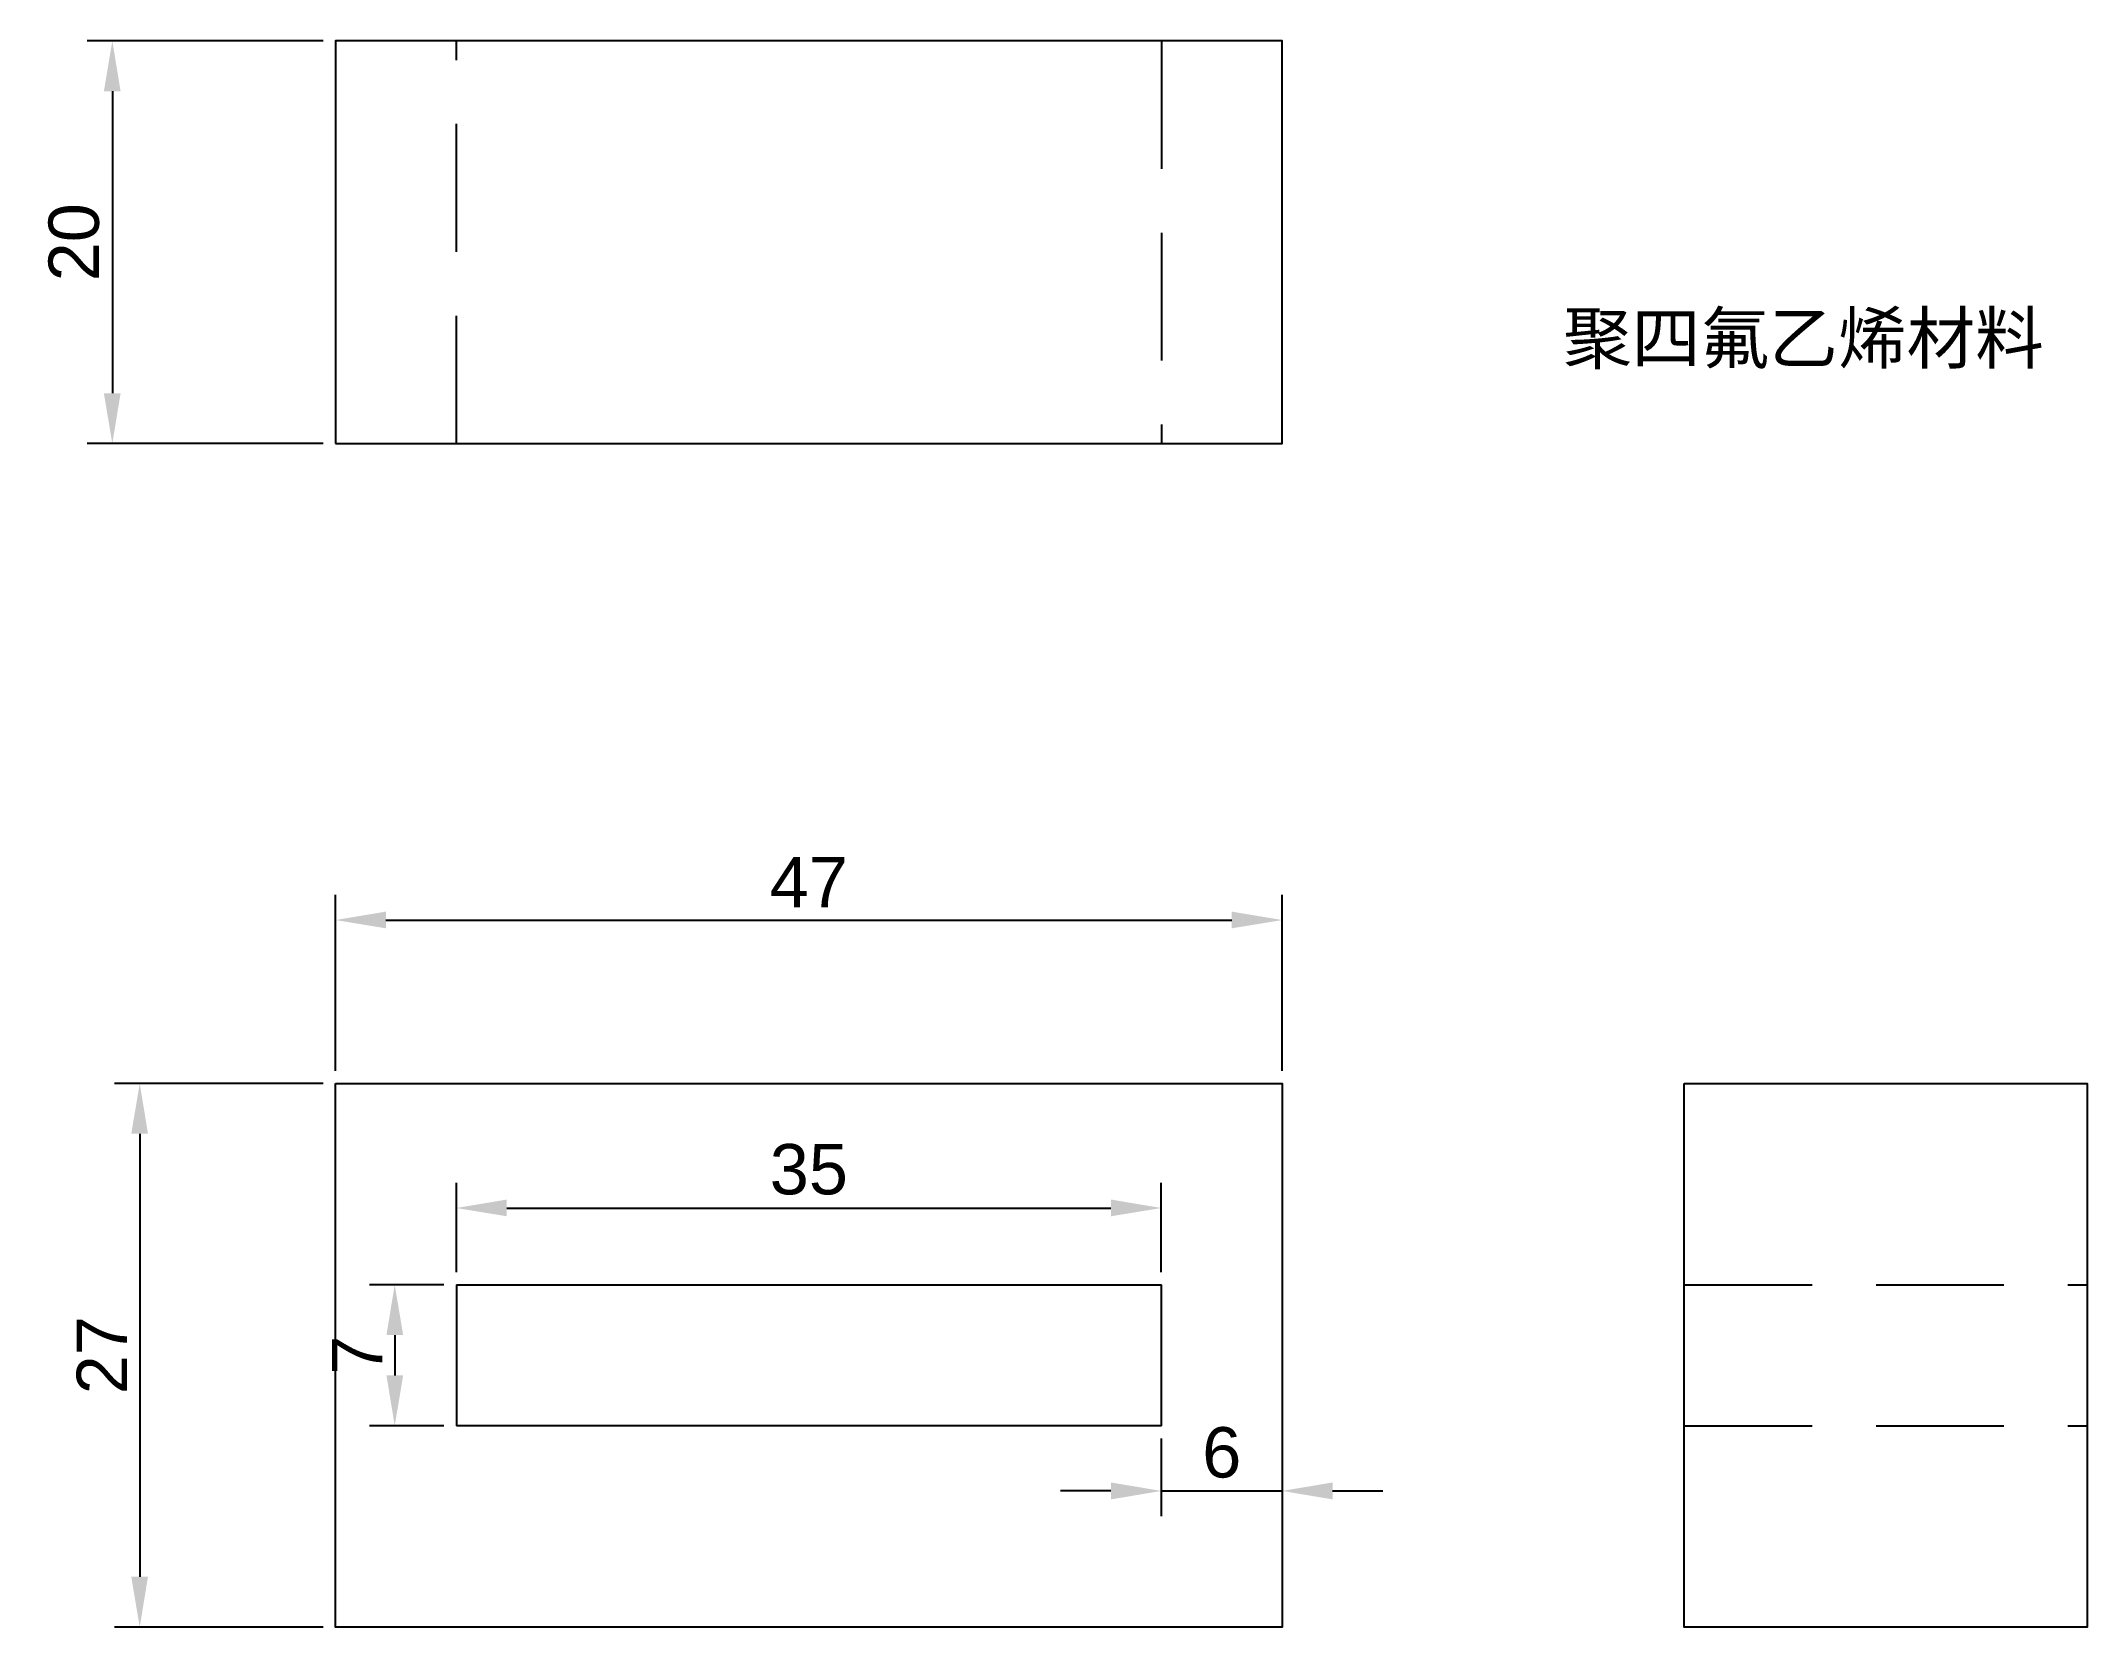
# Model space of a CAD drawing. Header units: millimetres. Extents: x 1994 to 2096, y 1455 to 1534.
import ezdxf

# ---------------------------------------------------------------- set-up
doc = ezdxf.new("R2010")
doc.units = ezdxf.units.MM
doc.linetypes.add('DASHED2', pattern=[9.525, 6.35, -3.175])
doc.layers.get('Defpoints').update_dxf_attribs({"linetype": 'DASHED2'})
doc.styles.get("Standard").update_dxf_attribs({"font": 'arial.ttf'})
doc.dimstyles.new('ISO-25', dxfattribs={"dimtxt": 2.5, "dimasz": 2.5, "dimexe": 1.25, "dimexo": 0.625, "dimtad": 1, "dimtxsty": 'Standard', "dimcen": 2.5, "dimadec": 0, "dimazin": 0, "dimtfac": 1, "dimtmove": 0, "dimatfit": 3, "dimfxl": 1, "dimarcsym": 0})

# ---------------------------------------------------------------- blocks, each defined once
blk = doc.blocks.new('*D1')
at = {"color": 0, "lineweight": -2, "transparency": 16777216}
for p, q in [((2008.49, 1482.22), (1998.14, 1482.22)), ((1999.39, 1479.72), (1999.39, 1457.72)), ((2008.49, 1455.22), (1998.14, 1455.22))]:
    blk.add_line(p, q, dxfattribs=at)
at = {"color": 0, "transparency": 16777216}
for points in [[(1998.97, 1479.72), (1999.8, 1479.72), (1999.39, 1482.22)], [(1998.97, 1457.72), (1999.8, 1457.72), (1999.39, 1455.22)]]:
    blk.add_solid(points, dxfattribs=at)
at = {"layer": 'Defpoints', "color": 0, "transparency": 16777216}
for p in [(2009.11, 1482.22), (1999.39, 1455.22), (2009.11, 1455.22)]:
    blk.add_point(p, dxfattribs=at)
at = {"color": 0, "transparency": 16777216, "insert": (1997.51, 1468.72), "char_height": 2.5, "attachment_point": 5, "rotation": 90}
blk.add_mtext('27', dxfattribs=at)
blk = doc.blocks.new('*D2')
at = {"color": 0, "lineweight": -2, "transparency": 16777216}
for p, q in [((2009.11, 1482.84), (2009.11, 1491.58)), ((2056.11, 1482.84), (2056.11, 1491.58)), ((2011.61, 1490.33), (2053.61, 1490.33))]:
    blk.add_line(p, q, dxfattribs=at)
at = {"color": 0, "transparency": 16777216}
for points in [[(2011.61, 1490.75), (2011.61, 1489.92), (2009.11, 1490.33)], [(2053.61, 1490.75), (2053.61, 1489.92), (2056.11, 1490.33)]]:
    blk.add_solid(points, dxfattribs=at)
at = {"layer": 'Defpoints', "color": 0, "transparency": 16777216}
for p in [(2056.11, 1490.33), (2009.11, 1482.22), (2056.11, 1482.22)]:
    blk.add_point(p, dxfattribs=at)
at = {"color": 0, "transparency": 16777216, "insert": (2032.61, 1492.21), "char_height": 2.5, "attachment_point": 5}
blk.add_mtext('47', dxfattribs=at)
blk = doc.blocks.new('*D4')
at = {"color": 0, "lineweight": -2, "transparency": 16777216}
for p, q in [((2015.11, 1472.84), (2015.11, 1477.28)), ((2050.11, 1472.84), (2050.11, 1477.28)), ((2017.61, 1476.03), (2047.61, 1476.03))]:
    blk.add_line(p, q, dxfattribs=at)
at = {"color": 0, "transparency": 16777216}
for points in [[(2017.61, 1476.45), (2017.61, 1475.62), (2015.11, 1476.03)], [(2047.61, 1476.45), (2047.61, 1475.62), (2050.11, 1476.03)]]:
    blk.add_solid(points, dxfattribs=at)
at = {"layer": 'Defpoints', "color": 0, "transparency": 16777216}
for p in [(2050.11, 1476.03), (2015.11, 1472.22), (2050.11, 1472.22)]:
    blk.add_point(p, dxfattribs=at)
at = {"color": 0, "transparency": 16777216, "insert": (2032.61, 1477.94), "char_height": 2.5, "attachment_point": 5}
blk.add_mtext('35', dxfattribs=at)
blk = doc.blocks.new('*D5')
at = {"color": 0, "lineweight": -2, "transparency": 16777216}
for p, q in [((2056.11, 1468.09), (2056.11, 1460.73)), ((2050.11, 1464.59), (2050.11, 1460.73)), ((2047.61, 1461.98), (2045.11, 1461.98)), ((2050.11, 1461.98), (2056.11, 1461.98)), ((2058.61, 1461.98), (2061.11, 1461.98))]:
    blk.add_line(p, q, dxfattribs=at)
at = {"color": 0, "transparency": 16777216}
for points in [[(2047.61, 1462.4), (2047.61, 1461.56), (2050.11, 1461.98)], [(2058.61, 1462.4), (2058.61, 1461.56), (2056.11, 1461.98)]]:
    blk.add_solid(points, dxfattribs=at)
at = {"layer": 'Defpoints', "color": 0, "transparency": 16777216}
for p in [(2056.11, 1468.72), (2050.11, 1465.22), (2056.11, 1461.98)]:
    blk.add_point(p, dxfattribs=at)
at = {"color": 0, "transparency": 16777216, "insert": (2053.11, 1463.88), "char_height": 2.5, "attachment_point": 5}
blk.add_mtext('6', dxfattribs=at)
blk = doc.blocks.new('*D7')
at = {"color": 0, "lineweight": -2, "transparency": 16777216}
for p, q in [((2008.49, 1533.99), (1996.78, 1533.99)), ((1998.03, 1531.49), (1998.03, 1516.49)), ((2008.49, 1513.99), (1996.78, 1513.99))]:
    blk.add_line(p, q, dxfattribs=at)
at = {"color": 0, "transparency": 16777216}
for points in [[(1997.61, 1531.49), (1998.44, 1531.49), (1998.03, 1533.99)], [(1997.61, 1516.49), (1998.44, 1516.49), (1998.03, 1513.99)]]:
    blk.add_solid(points, dxfattribs=at)
at = {"layer": 'Defpoints', "color": 0, "transparency": 16777216}
for p in [(2009.11, 1533.99), (1998.03, 1513.99), (2009.11, 1513.99)]:
    blk.add_point(p, dxfattribs=at)
at = {"color": 0, "transparency": 16777216, "insert": (1996.13, 1523.99), "char_height": 2.5, "attachment_point": 5, "rotation": 90}
blk.add_mtext('20', dxfattribs=at)
blk = doc.blocks.new('*D9')
at = {"layer": 'Defpoints', "color": 0, "lineweight": -2, "transparency": 16777216}
for p, q in [((2014.49, 1472.22), (2010.8, 1472.22)), ((2012.05, 1469.72), (2012.05, 1467.72)), ((2014.49, 1465.22), (2010.8, 1465.22))]:
    blk.add_line(p, q, dxfattribs=at)
at = {"layer": 'Defpoints', "color": 0, "transparency": 16777216}
for p in [(2015.11, 1472.22), (2012.05, 1465.22), (2015.11, 1465.22)]:
    blk.add_point(p, dxfattribs=at)
for points in [[(2011.64, 1469.72), (2012.47, 1469.72), (2012.05, 1472.22)], [(2011.64, 1467.72), (2012.47, 1467.72), (2012.05, 1465.22)]]:
    blk.add_solid(points, dxfattribs=at)
at = {"layer": 'Defpoints', "color": 0, "transparency": 16777216, "insert": (2010.18, 1468.72), "char_height": 2.5, "attachment_point": 5, "rotation": 90}
blk.add_mtext('7', dxfattribs=at)

msp = doc.modelspace()

# ---------------------------------------------------------------- linework, layer by layer
for p, q in [((2015.111, 1472.219), (2015.111, 1465.219)), ((2050.111, 1465.219), (2050.111, 1472.219))]:
    msp.add_line(p, q)
for points in [[(2009.111, 1513.989), (2056.111, 1513.989), (2056.111, 1533.989), (2009.111, 1533.989)], [(2009.111, 1482.219), (2056.111, 1482.219), (2056.111, 1455.219), (2009.111, 1455.219)], [(2076.071, 1482.219), (2096.071, 1482.219), (2096.071, 1455.219), (2076.071, 1455.219)]]:
    msp.add_lwpolyline(points, close=True)
for points in [[(2015.111, 1472.219), (2050.111, 1472.219)], [(2050.111, 1465.219), (2015.111, 1465.219)]]:
    msp.add_lwpolyline(points)
at = {"layer": 'Defpoints'}
for p, q in [((2015.111, 1513.989), (2015.111, 1533.989)), ((2050.111, 1533.989), (2050.111, 1513.989)), ((2076.071, 1472.219), (2096.071, 1472.219)), ((2076.071, 1465.219), (2096.071, 1465.219))]:
    msp.add_line(p, q, dxfattribs=at)

# ---------------------------------------------------------------- texts
at = {"insert": (2070.057, 1520.484), "char_height": 2.5, "attachment_point": 1}
msp.add_mtext_dynamic_manual_height_columns('{\\fSimSun|b0|i0|c134|p2;聚四氟乙烯材料}', width=38.47624, gutter_width=12.5, heights=[0], dxfattribs=at)

# ---------------------------------------------------------------- dimensions: what is measured, and where the dimension line sits
for base, p1, p2, picture, middle in [((1998.027, 1513.989), (2009.111, 1533.989), (2009.111, 1513.989), '*D7', (1996.125, 1523.989)), ((1999.388, 1455.219), (2009.111, 1482.219), (2009.111, 1455.219), '*D1', (1997.507, 1468.719))]:
    dim = msp.add_linear_dim(base=base, p1=p1, p2=p2, angle=90, dimstyle='ISO-25')
    dim.commit()
    dim.dimension.update_dxf_attribs({"geometry": picture, "text_midpoint": middle})
for base, p1, p2, picture, middle in [((2056.111, 1490.333), (2009.111, 1482.219), (2056.111, 1482.219), '*D2', (2032.611, 1492.208)), ((2050.111, 1476.034), (2015.111, 1472.219), (2050.111, 1472.219), '*D4', (2032.611, 1477.936)), ((2056.111, 1461.98), (2050.111, 1465.219), (2056.111, 1468.719), '*D5', (2053.111, 1463.881))]:
    dim = msp.add_linear_dim(base=base, p1=p1, p2=p2, dimstyle='ISO-25')
    dim.commit()
    dim.dimension.update_dxf_attribs({"geometry": picture, "text_midpoint": middle})
at = {"layer": 'Defpoints'}
dim = msp.add_linear_dim(base=(2012.055, 1465.219), p1=(2015.111, 1472.219), p2=(2015.111, 1465.219), angle=90, dimstyle='ISO-25', dxfattribs=at)
dim.commit()
dim.dimension.update_dxf_attribs({"geometry": '*D9', "text_midpoint": (2010.18, 1468.719)})

doc.saveas('drawing.dxf')
